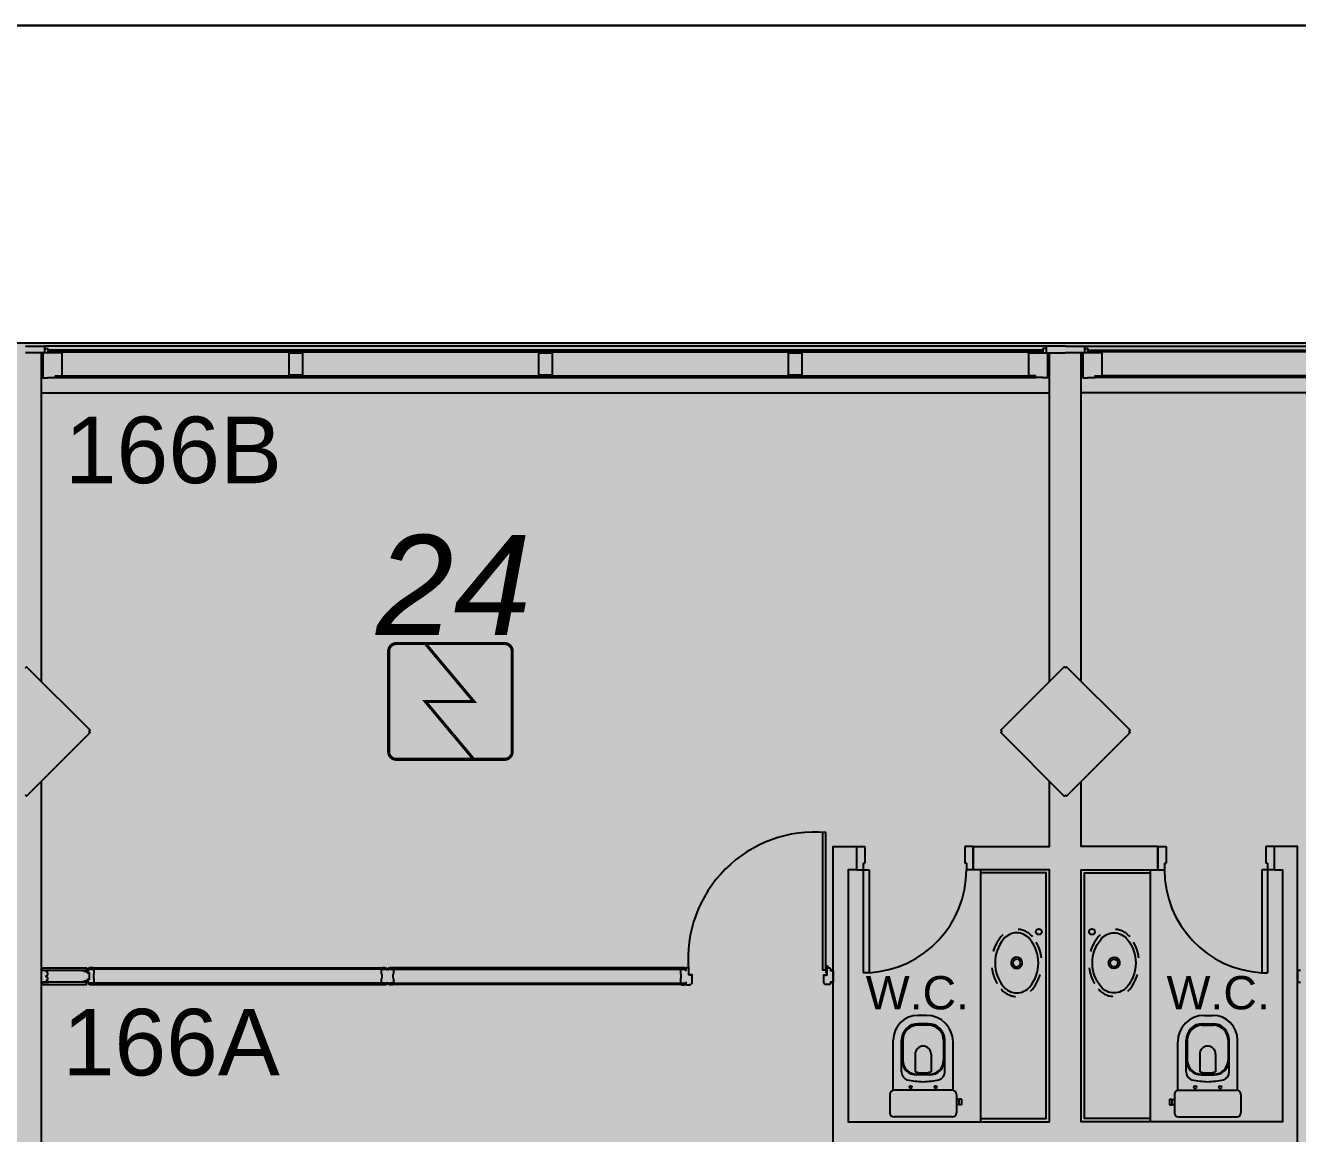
# Model space of a CAD drawing. Header units: metres. Extents: x -331 to 2982, y 362 to 2539.
# Drawn here: x 802.87 to 810.52, y 1633 to 1639.66 of the extents above; entities that cross this region are included whole.
import ezdxf

# ---------------------------------------------------------------- set-up
doc = ezdxf.new("R2010")
doc.units = ezdxf.units.M
doc.linetypes.add('XR_BL2_3 PAV$0$CONTINUOUS', pattern=[0])
doc.linetypes.add('XR_BL2_3 PAV$0$HIDDEN', pattern=[0.375, 0.25, -0.125])
doc.layers.get('0').update_dxf_attribs({"color": 251})
doc.layers.add('_salas', color=251, linetype='Continuous', plot=False)
for name, color, linetype in [('ALV', 251, 'Continuous'), ('CX', 251, 'Continuous'), ('DET. FUMAÇA', 1, 'Continuous'), ('Detector_antigo', 84, 'Continuous'), ('Div', 251, 'Continuous'), ('Est', 251, 'Continuous'), ('Mob', 251, 'Continuous'), ('Texto_Salas', 251, 'Continuous'), ('vid', 251, 'Continuous')]:
    doc.layers.add(name, color=color, linetype=linetype)
doc.layers.add('Botoeira_antiga', color=74, linetype='Continuous', lineweight=30)
doc.styles.add('ARIAL', font='arial.ttf')
doc.styles.add('X3G_ENTITY_1416BAE9', font='arial.ttf', dxfattribs={"height": 0.6})
doc.styles.add('X3G_ENTITY_142279FA', font='arial.ttf', dxfattribs={"height": 0.4})
doc.styles.add('X3G_ENTITY_142279FB', font='arial.ttf', dxfattribs={"height": 0.4})

# ---------------------------------------------------------------- blocks, each defined once
blk = doc.blocks.new('Detector de fumaça')
at = {"layer": 'DET. FUMAÇA', "linetype": 'Continuous', "lineweight": 15, "const_width": 0.0187}
blk.add_lwpolyline([(774.5995, 539.8158), (775.2491, 539.8158, -0.414214), (775.2958, 539.769), (775.2958, 539.1669, -0.414214), (775.2491, 539.1202), (774.5995, 539.1202, -0.414214), (774.5527, 539.1669), (774.5527, 539.769, -0.414214)], format="xyb", close=True, dxfattribs=at)
blk.add_lwpolyline([(774.773, 539.8158), (775.0645, 539.468), (774.773, 539.468), (775.0645, 539.1202)], dxfattribs=at)

msp = doc.modelspace()

# ---------------------------------------------------------------- hatches: boundary and pattern name
at = {"layer": '_salas', "transparency": 33554559}
h = msp.add_hatch(color=256, dxfattribs=at)
h.dxf.hatch_style = 1
h.paths.add_polyline_path([(870.379, 1637.7293), (851.629, 1637.7293), (851.629, 1639.2843), (851.299, 1639.2843), (851.299, 1637.7293), (840.564, 1637.7293), (840.564, 1639.2843), (840.234, 1639.2843), (840.234, 1637.7293), (765.239, 1637.7293), (765.239, 1626.3801), (765.429, 1626.3801), (765.429, 1626.5771), (765.615, 1626.7643), (769.3501, 1626.765), (769.3826, 1626.773), (769.4342, 1626.8136), (770.1916, 1627.5703), (770.2047, 1627.5834), (770.229, 1627.5743), (771.624, 1627.5743), (773.0191, 1627.5743), (773.0434, 1627.5834), (773.0565, 1627.5703), (773.8138, 1626.8136), (773.8655, 1626.773), (773.898, 1626.765), (777.5273, 1626.765), (777.8669, 1626.4254), (777.8811, 1626.4254), (778.2207, 1626.765), (781.85, 1626.765), (781.8825, 1626.773), (781.9342, 1626.8136), (782.6915, 1627.5703), (782.7046, 1627.5834), (782.7289, 1627.5743), (784.124, 1627.5743), (785.519, 1627.5743), (785.5433, 1627.5834), (785.5564, 1627.5703), (786.3138, 1626.8136), (786.3654, 1626.773), (786.3979, 1626.765), (790.0273, 1626.765), (790.3669, 1626.4254), (790.3739, 1626.4325), (790.7206, 1626.765), (794.3499, 1626.765), (794.3824, 1626.773), (794.4341, 1626.8136), (795.1914, 1627.5703), (795.2045, 1627.5834), (795.2289, 1627.5743), (796.6239, 1627.5743), (798.0189, 1627.5743), (798.0433, 1627.5834), (798.0564, 1627.5703), (798.8137, 1626.8136), (798.8654, 1626.773), (798.8979, 1626.765), (802.5273, 1626.765), (802.8669, 1626.4254), (802.8739, 1626.4325), (803.2206, 1626.765), (806.8499, 1626.765), (806.8824, 1626.773), (806.9341, 1626.8136), (807.6914, 1627.5703), (807.7045, 1627.5834), (807.7289, 1627.5743), (809.1239, 1627.5743), (810.5189, 1627.5743), (810.5433, 1627.5834), (810.5564, 1627.5703), (811.3137, 1626.8136), (811.3654, 1626.773), (811.3979, 1626.765), (815.0272, 1626.765), (815.3668, 1626.4254), (815.3739, 1626.4325), (815.7205, 1626.765), (819.3499, 1626.765), (819.3824, 1626.773), (819.434, 1626.8136), (820.1914, 1627.5703), (820.2045, 1627.5834), (820.2288, 1627.5743), (821.6238, 1627.5743), (823.0189, 1627.5743), (823.0432, 1627.5834), (823.0563, 1627.5703), (823.8136, 1626.8136), (823.8653, 1626.773), (823.8978, 1626.765), (827.5277, 1626.765), (827.8673, 1626.4254), (827.8743, 1626.4325), (828.221, 1626.765), (831.8504, 1626.765), (831.8828, 1626.773), (831.9345, 1626.8136), (832.6919, 1627.5703), (832.7049, 1627.5834), (832.7293, 1627.5743), (834.1243, 1627.5743), (835.5193, 1627.5743), (835.5437, 1627.5834), (835.5568, 1627.5703), (836.3141, 1626.8136), (836.3658, 1626.773), (836.3983, 1626.765), (840.0415, 1626.765), (840.3741, 1626.4325), (840.7559, 1626.8143), (840.4741, 1627.0961), (840.4741, 1628.0543), (841.234, 1628.0543), (841.234, 1629.8943), (849.6075, 1629.8943), (849.6075, 1626.8143), (849.7475, 1626.8143), (849.7475, 1627.5743), (851.494, 1627.5743), (852.8891, 1627.5743), (852.9134, 1627.5834), (852.9265, 1627.5703), (853.6838, 1626.8136), (853.7355, 1626.773), (853.768, 1626.765), (857.3973, 1626.765), (857.7369, 1626.4254), (857.744, 1626.4325), (858.0907, 1626.765), (861.72, 1626.765), (861.7525, 1626.773), (861.8042, 1626.8136), (862.5615, 1627.5703), (862.5746, 1627.5834), (862.5989, 1627.5743), (863.994, 1627.5743), (865.389, 1627.5743), (865.4133, 1627.5834), (865.4264, 1627.5703), (866.1838, 1626.8136), (866.2354, 1626.773), (866.2679, 1626.765), (870.003, 1626.7643), (870.189, 1626.5771), (870.189, 1626.3801), (870.379, 1626.3801), (870.379, 1626.3801)])
h = msp.add_hatch(color=256, dxfattribs=at)
h.dxf.hatch_style = 1
h.paths.add_polyline_path([(870.399, 1637.7493), (851.649, 1637.7493), (851.649, 1639.3043), (851.319, 1639.3043), (851.319, 1637.7493), (840.584, 1637.7493), (840.584, 1639.3043), (840.254, 1639.3043), (840.254, 1637.7493), (765.259, 1637.7493), (765.259, 1626.4001), (765.449, 1626.4001), (765.449, 1626.5971), (765.635, 1626.7843), (769.3701, 1626.785), (769.4026, 1626.793), (769.4542, 1626.8336), (770.2116, 1627.5903), (770.2247, 1627.6034), (770.249, 1627.5943), (771.644, 1627.5943), (773.0391, 1627.5943), (773.0634, 1627.6034), (773.0765, 1627.5903), (773.8338, 1626.8336), (773.8855, 1626.793), (773.918, 1626.785), (777.5473, 1626.785), (777.8869, 1626.4454), (777.894, 1626.4525), (778.2407, 1626.785), (781.87, 1626.785), (781.9025, 1626.793), (781.9542, 1626.8336), (782.7115, 1627.5903), (782.7246, 1627.6034), (782.7489, 1627.5943), (784.144, 1627.5943), (785.539, 1627.5943), (785.5633, 1627.6034), (785.5764, 1627.5903), (786.3338, 1626.8336), (786.3854, 1626.793), (786.4179, 1626.785), (790.0473, 1626.785), (790.3869, 1626.4454), (790.3939, 1626.4525), (790.7406, 1626.785), (794.3699, 1626.785), (794.4024, 1626.793), (794.4541, 1626.8336), (795.2114, 1627.5903), (795.2245, 1627.6034), (795.2489, 1627.5943), (796.6439, 1627.5943), (798.0389, 1627.5943), (798.0633, 1627.6034), (798.0764, 1627.5903), (798.8337, 1626.8336), (798.8854, 1626.793), (798.9179, 1626.785), (802.5473, 1626.785), (802.8869, 1626.4454), (802.8939, 1626.4525), (803.2406, 1626.785), (806.8699, 1626.785), (806.9024, 1626.793), (806.9541, 1626.8336), (807.7114, 1627.5903), (807.7245, 1627.6034), (807.7489, 1627.5943), (809.1439, 1627.5943), (810.5389, 1627.5943), (810.5633, 1627.6034), (810.5764, 1627.5903), (811.3337, 1626.8336), (811.3854, 1626.793), (811.4179, 1626.785), (815.0472, 1626.785), (815.3868, 1626.4454), (815.3939, 1626.4525), (815.7405, 1626.785), (819.3699, 1626.785), (819.4024, 1626.793), (819.454, 1626.8336), (820.2114, 1627.5903), (820.2245, 1627.6034), (820.2488, 1627.5943), (821.6438, 1627.5943), (823.0389, 1627.5943), (823.0632, 1627.6034), (823.0763, 1627.5903), (823.8336, 1626.8336), (823.8853, 1626.793), (823.9178, 1626.785), (827.5477, 1626.785), (827.8873, 1626.4454), (827.8943, 1626.4525), (828.241, 1626.785), (831.8704, 1626.785), (831.9028, 1626.793), (831.9545, 1626.8336), (832.7119, 1627.5903), (832.7249, 1627.6034), (832.7493, 1627.5943), (834.1443, 1627.5943), (835.5393, 1627.5943), (835.5637, 1627.6034), (835.5768, 1627.5903), (836.3341, 1626.8336), (836.3858, 1626.793), (836.4183, 1626.785), (840.0615, 1626.785), (840.3941, 1626.4525), (840.7759, 1626.8343), (840.4941, 1627.1161), (840.4941, 1628.0743), (841.254, 1628.0743), (841.254, 1629.9143), (849.6275, 1629.9143), (849.6275, 1626.8343), (849.7675, 1626.8343), (849.7675, 1627.5943), (851.514, 1627.5943), (852.9091, 1627.5943), (852.9334, 1627.6034), (852.9465, 1627.5903), (853.7038, 1626.8336), (853.7555, 1626.793), (853.788, 1626.785), (857.4173, 1626.785), (857.7569, 1626.4454), (857.764, 1626.4525), (858.1107, 1626.785), (861.74, 1626.785), (861.7725, 1626.793), (861.8242, 1626.8336), (862.5815, 1627.5903), (862.5946, 1627.6034), (862.6189, 1627.5943), (864.014, 1627.5943), (865.409, 1627.5943), (865.4333, 1627.6034), (865.4464, 1627.5903), (866.2038, 1626.8336), (866.2554, 1626.793), (866.2879, 1626.785), (870.023, 1626.7843), (870.209, 1626.5971), (870.209, 1626.4001), (870.399, 1626.4001), (870.399, 1626.4001)])

# ---------------------------------------------------------------- linework, layer by layer
at = {"color": 251, "true_color": 0x606060}
msp.add_lwpolyline([(765.259, 1637.7493), (840.254, 1637.7493), (840.254, 1639.3043), (840.584, 1639.3043), (840.584, 1637.7493), (851.319, 1637.7493)], dxfattribs=at)
at = {"layer": 'ALV'}
for p, q in [((802.9689, 1637.6893), (802.9689, 1635.7153)), ((802.9689, 1635.1133), (802.9689, 1627.1153))]:
    msp.add_line(p, q, dxfattribs=at)
for points in [[(809.0289, 1635.7153), (809.0289, 1637.6893), (809.1239, 1637.6893)], [(809.2189, 1635.7153), (809.2189, 1637.6893), (809.1239, 1637.6893)], [(807.7289, 1631.2743), (807.7289, 1634.7243), (807.8689, 1634.7243), (807.8689, 1634.5843), (807.8189, 1634.5843), (807.8189, 1633.0693), (809.0289, 1633.0693), (809.0289, 1634.5843), (808.5689, 1634.5843), (808.5689, 1634.7243), (809.0289, 1634.7243), (809.0289, 1635.1133)], [(810.5189, 1631.2743), (810.5189, 1634.7243), (810.3789, 1634.7243), (810.3789, 1634.5843), (810.4289, 1634.5843), (810.4289, 1633.0693), (809.2189, 1633.0693), (809.2189, 1634.5843), (809.6789, 1634.5843), (809.6789, 1634.7243), (809.2189, 1634.7243), (809.2189, 1635.1133)]]:
    msp.add_lwpolyline(points, dxfattribs=at)
at = {"layer": 'Botoeira_antiga'}
msp.add_lwpolyline([(873.4258, 1619.6151), (873.4384, 1638.7551, 0.414214), (872.5384, 1639.6551), (763.3926, 1639.6551, 0.414214), (762.4926, 1638.7551), (762.4801, 1619.6151, 0.414214), (763.3801, 1618.7151), (872.5258, 1618.7151, 0.414214)], format="xyb", close=True, dxfattribs=at)
at = {"layer": 'CX', "linetype": 'ByBlock', "ltscale": 0.1}
for p, q in [((802.8739, 1637.7293), (802.9889, 1637.7293)), ((802.9889, 1637.6893), (802.8739, 1637.6893)), ((802.9889, 1637.7293), (802.9889, 1637.6893)), ((802.9889, 1637.7144), (803.0089, 1637.7144)), ((803.0089, 1637.7144), (803.0089, 1637.6881)), ((809.0089, 1637.7144), (808.9889, 1637.7144)), ((808.9889, 1637.7144), (808.9889, 1637.6881)), ((809.1239, 1637.7293), (809.0089, 1637.7293)), ((809.0089, 1637.7293), (809.0089, 1637.6893)), ((809.0089, 1637.6893), (809.1239, 1637.6893)), ((809.1239, 1637.7293), (809.2389, 1637.7293)), ((809.2389, 1637.6893), (809.1239, 1637.6893)), ((809.2389, 1637.7293), (809.2389, 1637.6893)), ((809.2389, 1637.7144), (809.2589, 1637.7144)), ((809.2589, 1637.7144), (809.2589, 1637.6881))]:
    msp.add_line(p, q, dxfattribs=at)
at = {"layer": 'CX'}
for p, q in [((802.9789, 1637.5393), (802.9789, 1637.6851)), ((802.9789, 1637.6851), (802.9789, 1637.5393)), ((809.0189, 1637.6851), (809.0189, 1637.5393)), ((809.0189, 1637.5393), (809.0189, 1637.6851)), ((809.2289, 1637.6851), (809.2289, 1637.5393)), ((809.2289, 1637.5393), (809.2289, 1637.6851)), ((807.8689, 1634.7243), (807.9189, 1634.7243)), ((807.8689, 1634.7243), (807.8689, 1634.5843)), ((807.9189, 1634.7243), (807.9189, 1634.6243)), ((808.5689, 1634.7243), (808.5189, 1634.7243)), ((808.5189, 1634.7243), (808.5189, 1634.6243)), ((808.5689, 1634.7243), (808.5689, 1634.5843)), ((809.6789, 1634.7243), (809.7289, 1634.7243)), ((809.6789, 1634.7243), (809.6789, 1634.5843)), ((809.7289, 1634.7243), (809.7289, 1634.6243)), ((810.3789, 1634.7243), (810.3289, 1634.7243)), ((810.3289, 1634.7243), (810.3289, 1634.6243)), ((810.3789, 1634.7243), (810.3789, 1634.5843)), ((807.9089, 1634.6243), (807.9089, 1634.5843)), ((807.9089, 1634.6243), (807.9189, 1634.6243)), ((808.5289, 1634.6243), (808.5189, 1634.6243)), ((808.5289, 1634.6243), (808.5289, 1634.5843)), ((809.7189, 1634.6243), (809.7189, 1634.5843)), ((809.7189, 1634.6243), (809.7289, 1634.6243)), ((810.3389, 1634.6243), (810.3289, 1634.6243)), ((810.3389, 1634.6243), (810.3389, 1634.5843)), ((807.8689, 1634.5843), (807.9089, 1634.5843)), ((807.9089, 1634.5843), (807.9439, 1634.5843)), ((807.9089, 1634.5843), (807.9089, 1633.9653)), ((807.9439, 1634.5843), (807.9439, 1633.9653)), ((808.5689, 1634.5843), (808.5289, 1634.5843)), ((809.6789, 1634.5843), (809.7189, 1634.5843)), ((810.3389, 1634.5843), (810.3039, 1634.5843)), ((810.3039, 1634.5843), (810.3039, 1633.9653)), ((810.3789, 1634.5843), (810.3389, 1634.5843)), ((810.3389, 1634.5843), (810.3389, 1633.9653)), ((807.9439, 1633.9653), (807.9089, 1633.9653)), ((810.3039, 1633.9653), (810.3389, 1633.9653))]:
    msp.add_line(p, q, dxfattribs=at)
at = {"layer": 'CX', "color": 251, "true_color": 0x606060}
for p, q in [((809.0089, 1637.7293), (802.9889, 1637.7293)), ((809.2389, 1637.7293), (815.2589, 1637.7293)), ((802.9689, 1637.4493), (809.0289, 1637.4493)), ((815.2789, 1637.4493), (809.2189, 1637.4493))]:
    msp.add_line(p, q, dxfattribs=at)
at = {"layer": 'CX'}
for points in [[(803.0941, 1637.6881), (803.0145, 1637.6881), (802.9789, 1637.6881), (802.9789, 1637.5393), (803.0089, 1637.5393), (803.0089, 1637.54), (803.0537, 1637.54), (803.0537, 1637.55), (803.0941, 1637.55)], [(804.4589, 1637.6891), (804.5389, 1637.6891), (804.5389, 1637.555), (804.4589, 1637.555)], [(805.9589, 1637.6891), (806.0389, 1637.6891), (806.0389, 1637.555), (805.9589, 1637.555)], [(807.4589, 1637.6891), (807.5389, 1637.6891), (807.5389, 1637.555), (807.4589, 1637.555)], [(808.9037, 1637.6881), (808.9833, 1637.6881), (809.0189, 1637.6881), (809.0189, 1637.5393), (808.9889, 1637.5393), (808.9889, 1637.54), (808.9441, 1637.54), (808.9441, 1637.55), (808.9037, 1637.55)], [(809.3441, 1637.6881), (809.2645, 1637.6881), (809.2289, 1637.6881), (809.2289, 1637.5393), (809.2589, 1637.5393), (809.2589, 1637.54), (809.3037, 1637.54), (809.3037, 1637.55), (809.3441, 1637.55)], [(807.6641, 1634.8076), (807.6639, 1633.9826), (807.6839, 1633.9826), (807.6841, 1634.8076)]]:
    msp.add_lwpolyline(points, close=True, dxfattribs=at)
at = {"layer": 'CX', "linetype": 'Continuous'}
msp.add_lwpolyline([(807.6916, 1633.9923, -0.414214), (807.6936, 1633.9943), (807.7064, 1633.9943, -0.414214), (807.7114, 1633.9893), (807.7114, 1633.9793), (807.7289, 1633.9793), (807.7289, 1633.9133), (807.7289, 1633.9093), (807.7114, 1633.9093), (807.7114, 1633.8993, -0.422579), (807.7066, 1633.8943), (807.6881, 1633.8943, -0.414214), (807.6716, 1633.9108), (807.6716, 1633.9513, -0.414214), (807.6736, 1633.9533), (807.6811, 1633.9533), (807.6796, 1633.951), (807.6856, 1633.951), (807.6841, 1633.9533), (807.6916, 1633.9533), (807.6916, 1633.965), (807.6929, 1633.965), (807.6929, 1633.9656), (807.6899, 1633.9656), (807.6899, 1633.9774), (807.6893, 1633.978), (807.6893, 1633.9639), (807.6867, 1633.9639), (807.6867, 1633.9939), (807.6852, 1633.9939), (807.6852, 1633.9965, -3.099483), (807.692, 1633.9951, 0.294496), (807.6909, 1633.9933), (807.6909, 1633.9806), (807.6929, 1633.9806), (807.6929, 1633.981), (807.6916, 1633.981), (807.6916, 1633.9923)], format="xyb", close=True, dxfattribs=at)
at = {"layer": 'CX'}
for points in [[(803.0083, 1633.9563), (803.0059, 1633.9668, 0.194954), (803.0051, 1633.9681), (803.0034, 1633.9691, -0.387702), (803.0027, 1633.9717), (803.0044, 1633.9748), (803.0039, 1633.9751), (803.0015, 1633.9705), (803.0011, 1633.9712), (803.0011, 1633.9777), (803.0129, 1633.9777), (803.0129, 1633.9793), (802.9689, 1633.9793), (802.9689, 1633.9093), (803.0129, 1633.9093), (803.0129, 1633.9109), (803.0011, 1633.9109), (803.0011, 1633.9174), (803.0015, 1633.9181), (803.0039, 1633.9136), (803.0044, 1633.9138), (803.0027, 1633.9169, -0.387702), (803.0034, 1633.9195), (803.0051, 1633.9206, 0.194954), (803.0059, 1633.9218), (803.0083, 1633.9323, 0.268551), (803.0069, 1633.9371), (802.9991, 1633.9422), (802.9991, 1633.9465), (803.0069, 1633.9515, 0.268551)], [(805.0477, 1633.9863), (805.0517, 1633.9863, -0.414214), (805.0547, 1633.9833), (805.0547, 1633.9887, -0.439162), (805.0607, 1633.9953), (805.0787, 1633.9953, -0.414214), (805.0797, 1633.9943), (805.0797, 1633.9938), (805.0647, 1633.9938), (805.0647, 1633.9865), (805.0795, 1633.9865, -0.322891), (805.0852, 1633.9813), (805.0852, 1633.961, -0.13729), (805.0845, 1633.9584), (805.0829, 1633.9558, 0.13729), (805.0822, 1633.9532), (805.0822, 1633.9443), (805.0822, 1633.9355, 0.13729), (805.0829, 1633.9329), (805.0845, 1633.9303, -0.13729), (805.0852, 1633.9277), (805.0852, 1633.9073, -0.322891), (805.0795, 1633.9021), (805.0647, 1633.9021), (805.0647, 1633.8948), (805.0797, 1633.8948), (805.0797, 1633.8943, -0.414214), (805.0787, 1633.8933), (805.0607, 1633.8933, -0.439162), (805.0547, 1633.9), (805.0547, 1633.9053, -0.414214), (805.0517, 1633.9023), (805.0477, 1633.9023, -0.414214), (805.0447, 1633.9053), (805.0447, 1633.9, -0.439162), (805.0388, 1633.8933), (805.0207, 1633.8933, -0.414214), (805.0197, 1633.8943), (805.0197, 1633.8948), (805.0347, 1633.8948), (805.0347, 1633.9021), (805.0199, 1633.9021, -0.322891), (805.0142, 1633.9073), (805.0142, 1633.9277, -0.13729), (805.015, 1633.9303), (805.0165, 1633.9329, 0.13729), (805.0173, 1633.9355), (805.0173, 1633.9443), (805.0173, 1633.9532, 0.13729), (805.0165, 1633.9558), (805.015, 1633.9584, -0.13729), (805.0142, 1633.961), (805.0142, 1633.9813, -0.322891), (805.0199, 1633.9865), (805.0347, 1633.9865), (805.0347, 1633.9938), (805.0197, 1633.9938), (805.0197, 1633.9943, -0.414214), (805.0207, 1633.9953), (805.0388, 1633.9953, -0.439162), (805.0447, 1633.9887), (805.0447, 1633.9833, -0.414214)], [(806.8405, 1633.9), (806.8405, 1633.9075), (806.8418, 1633.9075), (806.8418, 1633.898, 0.422579), (806.8466, 1633.8929), (806.8651, 1633.8929, 0.414214), (806.8816, 1633.9094), (806.8816, 1633.9509, 0.414214), (806.8796, 1633.9529), (806.8721, 1633.9529), (806.8736, 1633.9506), (806.8676, 1633.9506), (806.8691, 1633.9529), (806.8616, 1633.9529), (806.8616, 1633.9929, 0.414214), (806.8596, 1633.9949), (806.8468, 1633.9949, 0.414214), (806.8418, 1633.99), (806.8418, 1633.9795), (806.8405, 1633.9795), (806.8405, 1633.9887, 0.439162), (806.8346, 1633.9953), (806.8165, 1633.9953, 0.414214), (806.8155, 1633.9943), (806.8155, 1633.9938), (806.8305, 1633.9938), (806.8305, 1633.9865), (806.8157, 1633.9865, 0.322891), (806.81, 1633.9813), (806.81, 1633.961, 0.13729), (806.8108, 1633.9584), (806.8123, 1633.9558, -0.13729), (806.8131, 1633.9532), (806.8131, 1633.9443), (806.8131, 1633.9355, -0.13729), (806.8123, 1633.9329), (806.8108, 1633.9303, 0.13729), (806.81, 1633.9277), (806.81, 1633.9073, 0.322891), (806.8157, 1633.9021), (806.8305, 1633.9021), (806.8305, 1633.8948), (806.8155, 1633.8948), (806.8155, 1633.8943, 0.414214), (806.8165, 1633.8933), (806.8346, 1633.8933, 0.439162)]]:
    msp.add_lwpolyline(points, format="xyb", close=True, dxfattribs=at)
at = {"layer": 'CX', "linetype": 'XR_BL2_3 PAV$0$CONTINUOUS'}
msp.add_lwpolyline([(803.2792, 1633.8933), (803.261, 1633.8933, -0.420879), (803.2552, 1633.8998), (803.2552, 1633.9095), (803.2352, 1633.9095), (803.2352, 1633.9155), (803.2303, 1633.9146), (803.2298, 1633.9126, -0.414214), (803.2268, 1633.9096), (803.2183, 1633.9096), (803.212, 1633.9096), (803.212, 1633.9108), (803.2183, 1633.9108), (803.2268, 1633.9108, 0.414214), (803.2286, 1633.9126), (803.2291, 1633.9148, -0.414214), (803.2301, 1633.9158), (803.2373, 1633.9171, 0.212526), (803.2387, 1633.918), (803.2392, 1633.9188), (803.2401, 1633.9182), (803.2392, 1633.9168, -0.204506), (803.2379, 1633.9159), (803.2367, 1633.9157), (803.2367, 1633.911), (803.2495, 1633.911), (803.2495, 1633.927), (803.2587, 1633.927), (803.2587, 1633.9466), (803.2587, 1633.962), (803.2495, 1633.962), (803.2495, 1633.978), (803.2367, 1633.978), (803.2367, 1633.9733), (803.2379, 1633.9731, -0.204506), (803.2392, 1633.9723), (803.2401, 1633.9709), (803.2392, 1633.9702), (803.2387, 1633.971, 0.212526), (803.2373, 1633.9719), (803.2301, 1633.9732, -0.414214), (803.2291, 1633.9742), (803.2286, 1633.9764, 0.414214), (803.2268, 1633.9782), (803.2225, 1633.9782), (803.212, 1633.9782), (803.212, 1633.9794), (803.2225, 1633.9794), (803.2268, 1633.9794, -0.414214), (803.2298, 1633.9764), (803.2303, 1633.9744), (803.2352, 1633.9736), (803.2352, 1633.9795), (803.2552, 1633.9795), (803.2552, 1633.9892, -0.420879), (803.261, 1633.9957), (803.2792, 1633.9957, -0.414214), (803.2802, 1633.9947), (803.2802, 1633.9942), (803.2652, 1633.9942), (803.2652, 1633.9869), (803.28, 1633.9869, -0.322891), (803.2857, 1633.9817), (803.2857, 1633.9614, -0.13729), (803.285, 1633.9588), (803.2834, 1633.9562, 0.13729), (803.2827, 1633.9536), (803.2827, 1633.9443), (803.2827, 1633.9355, 0.13729), (803.2834, 1633.9329), (803.285, 1633.9303, -0.13729), (803.2857, 1633.9277), (803.2857, 1633.9073, -0.322891), (803.28, 1633.9021), (803.2652, 1633.9021), (803.2652, 1633.8948), (803.2802, 1633.8948), (803.2802, 1633.8943, -0.414214)], format="xyb", close=True, dxfattribs=at)
at = {"layer": 'CX', "linetype": 'Continuous'}
msp.add_lwpolyline([(810.5364, 1633.9793), (810.5189, 1633.9793), (810.5189, 1633.9133), (810.5189, 1633.9093), (810.5365, 1633.9093)], dxfattribs=at)
at = {"layer": 'CX', "color": 251, "true_color": 0x606060}
for centre, radius, start, end in [((807.6197, 1634.0468), 0.7636, 85.16462, 184.82716), ((807.9089, 1634.5843), 0.62, 273.23616, 0), ((810.3389, 1634.5843), 0.62, 180, 266.76384)]:
    msp.add_arc(centre, radius, start, end, dxfattribs=at)
at = {"layer": 'Div', "linetype": 'ByBlock'}
for points in [[(803.2403, 1633.9795), (802.9746, 1633.9795), (802.9746, 1633.9945), (803.2403, 1633.9945)], [(803.2403, 1633.9091), (802.9746, 1633.9091), (802.9746, 1633.8941), (803.2403, 1633.8941)]]:
    msp.add_lwpolyline(points, close=True, dxfattribs=at)
at = {"layer": 'Est'}
for points in [[(802.8739, 1635.0325), (802.8739, 1635.0325), (802.881, 1635.0254), (803.2628, 1635.4073), (803.2558, 1635.4143), (803.2628, 1635.4214), (802.881, 1635.8032), (802.8739, 1635.7962), (802.8739, 1635.7962)], [(809.1239, 1635.0325), (809.1239, 1635.0325), (809.1168, 1635.0254), (808.735, 1635.4073), (808.7421, 1635.4143), (808.735, 1635.4214), (809.1168, 1635.8032), (809.1239, 1635.7962), (809.1239, 1635.7962)], [(809.1239, 1635.0325), (809.1239, 1635.0325), (809.131, 1635.0254), (809.5128, 1635.4073), (809.5058, 1635.4143), (809.5128, 1635.4214), (809.131, 1635.8032), (809.1239, 1635.7962), (809.1239, 1635.7962)]]:
    msp.add_lwpolyline(points, dxfattribs=at)
at = {"layer": 'Mob'}
for p, q in [((808.2889, 1633.7093), (808.2389, 1633.7093)), ((809.9589, 1633.7093), (810.0089, 1633.7093)), ((808.3014, 1633.6503), (808.2364, 1633.6503)), ((808.2989, 1633.6593), (808.2389, 1633.6593)), ((809.9464, 1633.6503), (810.0114, 1633.6503)), ((809.9489, 1633.6593), (810.0089, 1633.6593)), ((808.0889, 1633.2588), (808.0889, 1633.5593)), ((808.1389, 1633.4433), (808.1389, 1633.5593)), ((808.1464, 1633.5603), (808.1464, 1633.4403)), ((808.3914, 1633.5603), (808.3914, 1633.4403)), ((808.3989, 1633.4433), (808.3989, 1633.5593)), ((808.4489, 1633.2588), (808.4489, 1633.5493)), ((809.7989, 1633.2588), (809.7989, 1633.5493)), ((809.8489, 1633.4433), (809.8489, 1633.5593)), ((809.8564, 1633.5603), (809.8564, 1633.4403)), ((810.1014, 1633.5603), (810.1014, 1633.4403)), ((810.1089, 1633.4433), (810.1089, 1633.5593)), ((810.1589, 1633.2588), (810.1589, 1633.5593)), ((808.2209, 1633.4763), (808.2209, 1633.3704)), ((808.3169, 1633.4763), (808.3169, 1633.3704)), ((809.9309, 1633.4763), (809.9309, 1633.3704)), ((810.0269, 1633.4763), (810.0269, 1633.3704)), ((808.1389, 1633.3706), (808.1389, 1633.4433)), ((808.3989, 1633.3706), (808.3989, 1633.4433)), ((809.8489, 1633.3706), (809.8489, 1633.4433)), ((810.1089, 1633.3706), (810.1089, 1633.4433)), ((808.3069, 1633.3513), (808.2309, 1633.3513)), ((808.3064, 1633.3553), (808.2314, 1633.3553)), ((809.9409, 1633.3513), (810.0169, 1633.3513)), ((809.9414, 1633.3553), (810.0164, 1633.3553)), ((808.4439, 1633.2593), (808.0939, 1633.2593)), ((809.8039, 1633.2593), (810.1539, 1633.2593)), ((808.0689, 1633.2343), (808.0689, 1633.1243)), ((808.4689, 1633.2343), (808.4689, 1633.1243)), ((808.4839, 1633.2043), (808.4689, 1633.2043)), ((808.4839, 1633.1743), (808.4689, 1633.1743)), ((808.4839, 1633.2068), (808.4839, 1633.1718)), ((808.4989, 1633.2068), (808.4839, 1633.2068)), ((808.4989, 1633.1718), (808.4839, 1633.1718)), ((808.4989, 1633.2068), (808.4989, 1633.1718)), ((809.7489, 1633.2068), (809.7489, 1633.1718)), ((809.7489, 1633.2068), (809.7639, 1633.2068)), ((809.7489, 1633.1718), (809.7639, 1633.1718)), ((809.7639, 1633.2068), (809.7639, 1633.1718)), ((809.7639, 1633.2043), (809.7789, 1633.2043)), ((809.7639, 1633.1743), (809.7789, 1633.1743)), ((809.7789, 1633.2343), (809.7789, 1633.1243)), ((810.1789, 1633.2343), (810.1789, 1633.1243)), ((808.4439, 1633.0993), (808.0939, 1633.0993)), ((809.8039, 1633.0993), (810.1539, 1633.0993))]:
    msp.add_line(p, q, dxfattribs=at)
for points in [[(808.6139, 1633.0693), (808.6139, 1633.0693), (809.0289, 1633.0693), (809.0289, 1634.5843), (808.6139, 1634.5843), (808.6139, 1633.0693)], [(808.6139, 1633.0893), (809.0089, 1633.0893), (809.0089, 1634.5643), (808.614, 1634.5643)], [(809.6339, 1633.0693), (809.6339, 1633.0693), (809.2189, 1633.0693), (809.2189, 1634.5843), (809.6339, 1634.5843), (809.6339, 1633.0693)], [(809.6339, 1633.0893), (809.2389, 1633.0893), (809.2389, 1634.5643), (809.6338, 1634.5643)]]:
    msp.add_lwpolyline(points, dxfattribs=at)
at = {"layer": 'Mob', "linetype": 'XR_BL2_3 PAV$0$HIDDEN', "ltscale": 0.05}
for points in [[(808.7365, 1634.1811, 0.358975), (808.7365, 1633.8675)], [(808.9263, 1634.1811, 0.472393), (808.7365, 1634.1811)], [(808.9262, 1633.8674, 0.359179), (808.9263, 1634.1811)], [(809.3217, 1633.8674, -0.359179), (809.3216, 1634.1811)], [(809.3216, 1634.1811, -0.472393), (809.5113, 1634.1811)], [(809.5113, 1634.1811, -0.358975), (809.5113, 1633.8675)], [(808.7365, 1633.8675, 0.471699), (808.9262, 1633.8674)], [(809.5113, 1633.8675, -0.471699), (809.3217, 1633.8674)]]:
    msp.add_lwpolyline(points, format="xyb", dxfattribs=at)
at = {"layer": 'Mob'}
for points in [[(808.7528, 1634.1676, 0.358974), (808.7529, 1633.881)], [(808.9099, 1634.1677, 0.472527), (808.7528, 1634.1676)], [(808.9098, 1633.8809, 0.359169), (808.9099, 1634.1677)], [(809.338, 1633.8809, -0.359169), (809.3379, 1634.1677)], [(809.3379, 1634.1677, -0.472527), (809.495, 1634.1676)], [(809.495, 1634.1676, -0.358974), (809.495, 1633.881)], [(808.8541, 1634.0243, 1), (808.8087, 1634.0243)], [(808.8087, 1634.0243, 1), (808.8541, 1634.0243)], [(809.3938, 1634.0243, -1), (809.4391, 1634.0243)], [(809.4391, 1634.0243, -1), (809.3938, 1634.0243)], [(808.7529, 1633.881, 0.471701), (808.9098, 1633.8809)], [(809.495, 1633.881, -0.471701), (809.338, 1633.8809)]]:
    msp.add_lwpolyline(points, format="xyb", dxfattribs=at)
for points in [[(808.8314, 1634.0579, 1.732057), (808.8605, 1634.0075, 0.577348)], [(809.4164, 1634.0579, -1.732057), (809.3873, 1634.0075, -0.577348)]]:
    msp.add_lwpolyline(points, format="xyb", close=True, dxfattribs=at)
for centre, radius in [((808.9642, 1634.2117), 0.0175), ((809.2836, 1634.2117), 0.0175), ((808.1939, 1633.2783), 0.0075), ((808.3439, 1633.2783), 0.0075), ((809.9039, 1633.2783), 0.0075), ((810.0539, 1633.2783), 0.0075)]:
    msp.add_circle(centre, radius, dxfattribs=at)
for centre, radius, start, end in [((808.2389, 1633.5593), 0.15, 90, 180), ((808.2889, 1633.5493), 0.16, 0, 90), ((809.9589, 1633.5493), 0.16, 90, 180), ((810.0089, 1633.5593), 0.15, 0, 90), ((808.2389, 1633.5593), 0.1, 90, 180), ((808.2364, 1633.5603), 0.09, 90, 180), ((808.2989, 1633.5593), 0.1, 0, 90), ((808.3014, 1633.5603), 0.09, 0, 90), ((809.9489, 1633.5593), 0.1, 90, 180), ((809.9464, 1633.5603), 0.09, 90, 180), ((810.0089, 1633.5593), 0.1, 0, 90), ((810.0114, 1633.5603), 0.09, 0, 90), ((808.2689, 1633.4763), 0.048, 0, 180), ((809.9789, 1633.4763), 0.048, 0, 180), ((808.2309, 1633.4433), 0.092, 180, 270), ((808.2314, 1633.4403), 0.085, 180, 270), ((808.3064, 1633.4403), 0.085, 270, 0), ((808.3069, 1633.4433), 0.092, 270, 0), ((809.9409, 1633.4433), 0.092, 180, 270), ((809.9414, 1633.4403), 0.085, 180, 270), ((810.0164, 1633.4403), 0.085, 270, 0), ((810.0169, 1633.4433), 0.092, 270, 0), ((808.1908, 1633.371), 0.0519, 180.4721, 250.62163), ((808.3246, 1634.1549), 0.8464, 259.72121, 266.2276), ((808.2601, 1633.4875), 0.1235, 251.50213, 274.09255), ((808.2777, 1633.4875), 0.1235, 265.90745, 288.49787), ((808.2132, 1634.1549), 0.8464, 273.7724, 280.27879), ((808.347, 1633.371), 0.0519, 289.37837, 359.5279), ((809.9008, 1633.371), 0.0519, 180.4721, 250.62163), ((810.0346, 1634.1549), 0.8464, 259.72121, 266.2276), ((809.9701, 1633.4875), 0.1235, 251.50213, 274.09255), ((809.9877, 1633.4875), 0.1235, 265.90745, 288.49787), ((809.9232, 1634.1549), 0.8464, 273.7724, 280.27879), ((810.0571, 1633.371), 0.0519, 289.37837, 359.5279), ((808.0939, 1633.2343), 0.025, 90, 180), ((808.4439, 1633.2343), 0.025, 0, 90), ((809.8039, 1633.2343), 0.025, 90, 180), ((810.1539, 1633.2343), 0.025, 0, 90), ((808.0939, 1633.1243), 0.025, 180, 270), ((808.4439, 1633.1243), 0.025, 270, 0), ((809.8039, 1633.1243), 0.025, 180, 270), ((810.1539, 1633.1243), 0.025, 270, 0)]:
    msp.add_arc(centre, radius, start, end, dxfattribs=at)
at = {"layer": 'vid'}
for p, q in [((803.0537, 1637.54), (808.9441, 1637.54)), ((803.0941, 1637.55), (808.9037, 1637.55)), ((815.1941, 1637.54), (809.3037, 1637.54)), ((815.1537, 1637.55), (809.3441, 1637.55))]:
    msp.add_line(p, q, dxfattribs=at)
for points in [[(803.0089, 1637.6941), (808.9889, 1637.6941), (808.9889, 1637.7041), (803.0089, 1637.7041)], [(815.2389, 1637.6941), (809.2589, 1637.6941), (809.2589, 1637.7041), (815.2389, 1637.7041)]]:
    msp.add_lwpolyline(points, dxfattribs=at)
for points in [[(803.2737, 1633.9938), (805.0347, 1633.9938), (805.0347, 1633.9865), (803.2737, 1633.9865)], [(806.8278, 1633.9938), (805.0647, 1633.9938), (805.0647, 1633.9865), (806.8278, 1633.9865)], [(803.2737, 1633.8948), (805.0347, 1633.8948), (805.0347, 1633.9021), (803.2737, 1633.9021)], [(806.8278, 1633.8948), (805.0647, 1633.8948), (805.0647, 1633.9021), (806.8278, 1633.9021)]]:
    msp.add_lwpolyline(points, close=True, dxfattribs=at)

# ---------------------------------------------------------------- block references
at = {"layer": 'DET. FUMAÇA', "linetype": 'Continuous', "lineweight": 0}
msp.add_blockref('Detector de fumaça', (30.5039, 1096.1267), dxfattribs=at)

# ---------------------------------------------------------------- texts
at = {"layer": 'Detector_antigo', "linetype": 'Continuous', "lineweight": 0, "insert": (804.9807, 1636.5947), "char_height": 0.6, "attachment_point": 1, "style": 'X3G_ENTITY_1416BAE9'}
msp.add_mtext_dynamic_manual_height_columns('{\\fArial|b0|i1|c0|p34;24}', width=13.318804, gutter_width=2.5, heights=[0], dxfattribs=at)
at = {"layer": 'Texto_Salas', "color": 251}
for s, style, p in [('166B', 'X3G_ENTITY_142279FB', (803.1107, 1636.9054)), ('166A', 'X3G_ENTITY_142279FA', (803.098, 1633.3482))]:
    msp.add_text(s, height=0.4, dxfattribs=dict(at, style=style)).set_placement(p)
at = {"layer": 'Texto_Salas', "color": 251, "char_height": 0.2, "width": 2.2626, "attachment_point": 2, "style": 'ARIAL'}
for insert in [(808.2346, 1633.9452), (810.0424, 1633.9452)]:
    msp.add_mtext('W.C.', dxfattribs=dict(at, insert=insert))

doc.saveas('drawing.dxf')
